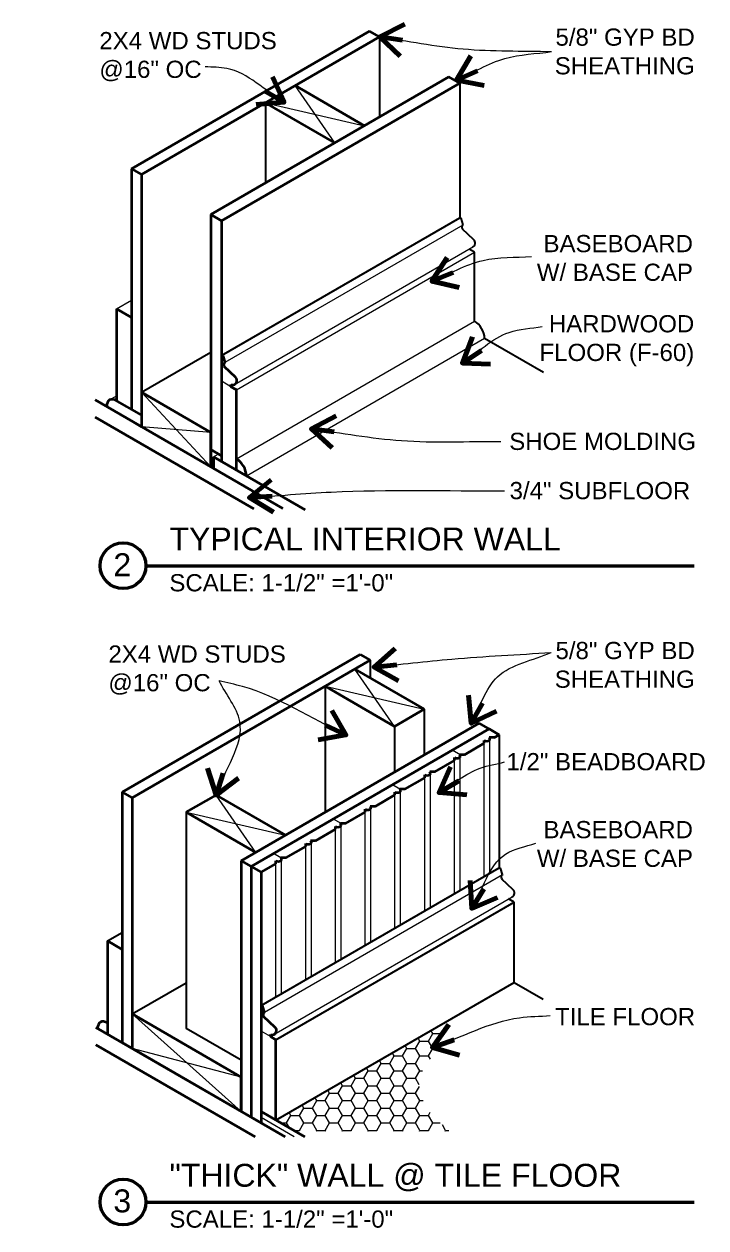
# Model space of a CAD drawing. Header units: inches. Extents: x -54 to 15382, y 469 to 41738.
# Drawn here: x 275.2 to 304.9, y 2725.9 to 2778.4 of the extents above; entities that cross this region are included whole.
import ezdxf

# ---------------------------------------------------------------- set-up
doc = ezdxf.new("R2010")
doc.units = ezdxf.units.IN
doc.header["$MEASUREMENT"] = 0
doc.layers.get('0').update_dxf_attribs({"lineweight": 9})
for name, color, linetype, lineweight in [('1', 7, 'Continuous', 9), ('2', 7, 'Continuous', 18), ('3', 7, 'Continuous', 30), ('4', 7, 'Continuous', 40), ('5', 7, 'Continuous', 50), ('A-TEXTx', 7, 'Continuous', 18), ('TB-11x17', 7, 'Continuous', 50)]:
    doc.layers.add(name, color=color, linetype=linetype, lineweight=lineweight)
doc.styles.get("Standard").update_dxf_attribs({"font": 'arial.ttf'})
doc.dimstyles.get("Standard").update_dxf_attribs({"dimtxt": 3, "dimasz": 2, "dimexe": 0.03125, "dimexo": 0.0625, "dimgap": 0.03125, "dimtad": 0, "dimtoh": 1, "dimdec": 4, "dimlfac": 0.99985, "dimzin": 0, "dimdsep": 46, "dimlunit": 4, "dimtxsty": 'Standard', "dimblk": 'ARCHTICK', "dimblk1": 'ARCHTICK', "dimblk2": 'ARCHTICK', "dimcen": 0.09, "dimclrt": 256, "dimadec": 0, "dimazin": 0, "dimtfac": 1, "dimtdec": 4, "dimtofl": 0, "dimtmove": 0, "dimatfit": 3, "dimfxl": 1, "dimtolj": 1, "dimtzin": 0, "dimarcsym": 0})

# ---------------------------------------------------------------- blocks, each defined once
blk = doc.blocks.new('_ArchTick')
at = {"color": 0, "linetype": 'ByBlock', "lineweight": 0, "const_width": 0.15}
blk.add_lwpolyline([(-0.5, -0.5), (0.5, 0.5)], dxfattribs=at)

msp = doc.modelspace()

# ---------------------------------------------------------------- hatches: boundary and pattern name
at = {"layer": '1', "ltscale": 0.25}
h = msp.add_hatch(dxfattribs=at)
h.set_pattern_fill('HONEY', color=256, scale=3, style=0)
h.set_pattern_definition([(0, (1.0747, 1.49556), (0.5625, 0.324759525), [0.375, -0.75]), (120, (1.0747, 1.49556), (-0.5625, 0.324759527), [0.375, -0.75]), (60, (1.0747, 1.49556), (1e-09, 0.649519052), [-0.75, 0.375])])
edge = h.paths.add_edge_path()
edge.add_spline(control_points=[(293.7593847, 2730.0923294), (293.2261993, 2730.529507), (292.4714595, 2731.2270562), (292.3265756, 2732.9387758), (293.785223, 2733.9073911), (293.2830814, 2734.4653561), (293.1376291, 2734.5885072)], knot_values=[0.2974976162, 0.2974976162, 0.2974976162, 0.2974976162, 2.2616817591, 3.2893119314, 5.1105286618, 5.6397348738, 5.6397348738, 5.6397348738, 5.6397348738], degree=3, periodic=0)
edge.add_line((293.137629, 2734.5885071), (286.1791644, 2730.5710357))
edge.add_line((286.1791644, 2730.5710357), (287.0083076, 2730.0923296))
edge.add_line((287.0083076, 2730.0923296), (293.7593849, 2730.0923296))

# ---------------------------------------------------------------- linework, layer by layer
at = {"layer": '1', "ltscale": 0.1}
for p, q in [((283.9490109, 2763.6219926), (294.3413157, 2769.6219926)), ((278.912978, 2761.9795244), (279.2165848, 2762.1548119)), ((285.6683394, 2735.2807415), (296.0606442, 2741.2807415))]:
    msp.add_line(p, q, dxfattribs=at)
at = {"layer": '1', "ltscale": 0.25}
for p, q in [((284.2075657, 2762.557935), (283.8194661, 2762.7820044)), ((295.2626981, 2741.2004628), (295.2626981, 2747.1305307)), ((293.96366, 2740.4504628), (293.96366, 2746.3805307)), ((292.6646219, 2739.7004628), (292.6646219, 2745.6305307)), ((291.3655838, 2738.9504628), (291.3655838, 2744.8805307)), ((290.0665457, 2738.2004628), (290.0665457, 2744.1305307)), ((288.7675076, 2737.4504628), (288.7675076, 2743.3805307)), ((287.4684695, 2736.7004628), (287.4684695, 2742.6305307)), ((286.1694314, 2735.9504628), (286.1694314, 2741.8805307)), ((285.9268942, 2734.2166839), (285.5191925, 2734.4520706))]:
    msp.add_line(p, q, dxfattribs=at)
at = {"layer": '2', "ltscale": 0.1}
for p, q in [((288.7395405, 2773.1875602), (287.0074897, 2775.6875602)), ((285.7084516, 2774.9375602), (290.0385786, 2773.9375602)), ((284.3575844, 2762.6477917), (294.7863973, 2768.6688697)), ((284.4486356, 2762.4187532), (294.8409405, 2768.4187532)), ((279.2165848, 2765.9506835), (279.8661039, 2766.3256835)), ((284.4486356, 2759.4187532), (294.8409405, 2765.4187532)), ((284.8816483, 2758.6687532), (295.2739532, 2764.6687532)), ((280.2991166, 2762.3144792), (283.3302055, 2759.0644792)), ((283.3302055, 2760.5644792), (280.2991166, 2760.8144792)), ((283.4446028, 2759.4984318), (283.6522329, 2759.6183071)), ((283.3302055, 2759.0644792), (283.4446028, 2759.1305265)), ((291.3457975, 2747.7441071), (289.6137467, 2750.2441071)), ((288.3147086, 2749.4941071), (292.6448356, 2748.4941071)), ((285.2876597, 2742.2464396), (283.5556089, 2744.7464396)), ((282.2565708, 2743.9964396), (286.5866978, 2742.9964396)), ((286.0769129, 2734.3065406), (296.5057258, 2740.3276186)), ((279.8907472, 2735.201655), (284.6538869, 2730.951655)), ((284.6538869, 2732.451655), (279.8907472, 2733.701655)), ((285.5199123, 2730.701655), (286.9706448, 2729.8640742))]:
    msp.add_line(p, q, dxfattribs=at)
at = {"layer": '2', "ltscale": 0.25}
for p, q in [((295.5100631, 2741.343279), (295.5100631, 2747.2555307)), ((294.211025, 2746.5055307), (293.884212, 2746.6942162)), ((294.211025, 2740.593279), (294.211025, 2746.5055307)), ((292.9119869, 2739.843279), (292.9119869, 2745.7555307)), ((291.5820902, 2745.0055307), (291.2552772, 2745.1942162)), ((291.6129488, 2739.093279), (291.6129488, 2745.0055307)), ((290.3139107, 2738.343279), (290.3139107, 2744.2555307)), ((289.0148726, 2743.5055307), (288.6880596, 2743.6942162)), ((289.0148726, 2737.593279), (289.0148726, 2743.5055307)), ((287.7158345, 2736.843279), (287.7158345, 2742.7555307)), ((286.3859377, 2742.0055307), (286.0591248, 2742.1942162)), ((286.4167963, 2736.093279), (286.4167963, 2742.0055307)), ((285.9268942, 2734.2166839), (285.9268942, 2734.2166839))]:
    msp.add_line(p, q, dxfattribs=at)
at = {"layer": '3', "ltscale": 0.1}
for p, q in [((290.6914214, 2777.8144792), (290.6914214, 2774.3144792)), ((294.1914214, 2775.7937532), (294.1914214, 2769.9158668)), ((285.7084516, 2774.9375602), (285.7084516, 2771.4375602)), ((283.8005838, 2763.9167139), (294.1939211, 2769.91731)), ((294.2554215, 2769.900831), (294.1939211, 2769.91731)), ((294.3413157, 2769.6219926), (294.2554215, 2769.900831)), ((294.7958034, 2768.9710724), (294.3157566, 2769.4206972)), ((294.8409405, 2768.4187532), (294.5970617, 2768.5595567)), ((294.8409405, 2765.4187532), (294.8409405, 2768.4187532)), ((295.2739532, 2764.6687532), (297.8406047, 2763.1868963)), ((280.2991166, 2762.3144792), (283.3302055, 2764.0644792)), ((290.2830521, 2750.6305307), (290.2830521, 2749.8576835)), ((288.3147086, 2749.4941071), (288.3147086, 2743.9941071)), ((292.6448356, 2748.4941071), (292.6448356, 2746.4941071)), ((291.3457975, 2747.7441071), (291.3457975, 2745.7441071)), ((295.9122172, 2747.3805307), (295.9122172, 2741.5754628)), ((282.2565708, 2743.9964396), (282.2565708, 2734.5675639)), ((285.5199123, 2735.5754628), (295.9132496, 2741.5760589)), ((295.97475, 2741.5595799), (295.9132496, 2741.5760589)), ((295.97475, 2741.5595799), (295.9132496, 2741.5760589)), ((296.0606442, 2741.2807415), (295.97475, 2741.5595799)), ((296.5151319, 2740.6298213), (296.0350851, 2741.0794461)), ((286.1679641, 2734.0775021), (296.560269, 2740.0775021)), ((296.560269, 2740.0775021), (296.3163902, 2740.2183056)), ((296.560269, 2736.5775021), (296.560269, 2740.0775021)), ((286.1679641, 2730.5775021), (296.560269, 2736.5775021)), ((296.560269, 2736.5775021), (297.8259279, 2735.8467736)), ((284.6538869, 2733.1834727), (282.2565708, 2734.5675639))]:
    msp.add_line(p, q, dxfattribs=at)
at = {"layer": '3', "ltscale": 0.25}
for p, q in [((278.8171003, 2738.3926496), (279.4577345, 2738.76252)), ((279.8907472, 2735.201655), (282.2565708, 2736.5675639))]:
    msp.add_line(p, q, dxfattribs=at)
at = {"layer": '3', "ltscale": 0.1}
for centre, radius, start, end in [((294.4114941, 2769.5108115), 0.1314772, 122.26044046, 230.48151748), ((294.6726924, 2768.8236564), 0.1920619, 293.69934205, 50.1338394), ((296.1308226, 2741.1695604), 0.1314772, 122.26044046, 230.48151748), ((296.3920209, 2740.4824053), 0.1920619, 293.69934205, 50.1338394)]:
    msp.add_arc(centre, radius, start, end, dxfattribs=at)
msp.add_ellipse((294.8409405, 2764.9187532), major_axis=(0.3061862, -0.5303301), ratio=0.5773502692, start_param=0.7853981634, end_param=2.3561944902, dxfattribs=at)
at = {"layer": '4', "ltscale": 0.1}
for p, q in [((279.8661039, 2772.0644792), (290.2584087, 2778.0644792)), ((280.2991166, 2771.8144792), (290.6914214, 2777.8144792)), ((290.6914214, 2777.8144792), (290.2584087, 2778.0644792)), ((283.3302055, 2770.0644792), (293.7225103, 2776.0644792)), ((283.7991166, 2769.7937532), (294.1914214, 2775.7937532)), ((287.0074897, 2775.6875602), (290.0385786, 2773.9375602)), ((294.1914214, 2775.7937532), (293.7225103, 2776.0644792)), ((288.7395405, 2773.1875602), (285.7084516, 2774.9375602)), ((279.8661039, 2772.0644792), (280.2991166, 2771.8144792)), ((279.8661039, 2772.0644792), (279.8661039, 2761.5644792)), ((280.2991166, 2771.8144792), (280.2991166, 2760.8144792)), ((283.3302055, 2770.0644792), (283.3302055, 2759.0644792)), ((283.3302055, 2770.0644792), (283.7991166, 2769.7937532)), ((283.7991166, 2769.7937532), (283.7991166, 2759.291656)), ((279.2165848, 2765.9506835), (279.8661039, 2765.5756835)), ((284.4486356, 2762.4187532), (284.2075657, 2762.557935)), ((283.3302055, 2760.5644792), (280.2991166, 2762.3144792)), ((284.4486356, 2758.9187532), (284.4486356, 2762.4187532)), ((278.2782046, 2761.9812532), (286.4736982, 2757.2495828)), ((286.4736982, 2757.2495828), (278.2782046, 2761.9812532)), ((279.1280097, 2761.990618), (280.2991166, 2761.3144792)), ((278.2782046, 2761.2312532), (285.2064079, 2757.2312532)), ((279.8661039, 2761.0644792), (280.2991166, 2760.8144792)), ((283.3302055, 2759.0644792), (283.3302055, 2760.5644792)), ((283.3302055, 2759.8144792), (283.7991166, 2759.5437532)), ((283.4446028, 2759.4984318), (287.4482998, 2757.1868963)), ((283.4446028, 2759.4984318), (283.4446028, 2758.9872274)), ((279.4577345, 2744.8805307), (289.8500394, 2750.8805307)), ((279.8907472, 2744.6305307), (290.2830521, 2750.6305307)), ((289.8500394, 2750.8805307), (290.2830521, 2750.6305307)), ((289.6137467, 2750.2441071), (292.6448356, 2748.4941071)), ((291.3457975, 2747.7441071), (288.3147086, 2749.4941071)), ((291.3457975, 2747.7441071), (292.6448356, 2748.4941071)), ((284.6538869, 2741.8805307), (295.0461918, 2747.8805307)), ((295.5151029, 2747.6098047), (295.0461918, 2747.8805307)), ((285.0868996, 2741.6305307), (295.4792045, 2747.6305307)), ((295.9122172, 2747.3805307), (295.4792045, 2747.6305307)), ((279.4577345, 2744.8805307), (279.8907472, 2744.6305307)), ((279.4577345, 2744.8805307), (279.4577345, 2733.951655)), ((282.2565708, 2743.9964396), (283.5556089, 2744.7464396)), ((283.5556089, 2744.7464396), (286.5866978, 2742.9964396)), ((279.8907472, 2744.6305307), (279.8907472, 2733.701655)), ((285.2876597, 2742.2464396), (282.2565708, 2743.9964396)), ((284.6538869, 2741.8805307), (284.6538869, 2730.951655)), ((284.6538869, 2741.8805307), (285.0868996, 2741.6305307)), ((285.0868996, 2741.6305307), (285.0868996, 2730.701655)), ((285.0868996, 2741.6305307), (285.5199123, 2741.3805307)), ((285.5199123, 2741.3805307), (285.5199123, 2730.451655)), ((279.4666194, 2738.0176496), (278.8171003, 2738.3926496)), ((278.8171003, 2738.3926496), (278.8171003, 2734.3215253)), ((284.6538869, 2732.451655), (279.8907472, 2735.201655)), ((278.3159482, 2734.6108656), (286.5675976, 2729.8467736)), ((286.1679641, 2734.0775021), (285.9268942, 2734.2166839)), ((278.3159482, 2733.8608656), (285.2685595, 2729.8467736)), ((279.4577345, 2733.951655), (279.8907472, 2733.701655)), ((286.5675976, 2729.8467736), (279.6018861, 2733.8684291)), ((286.1679641, 2730.5775021), (286.1679641, 2734.0775021)), ((284.6538869, 2730.951655), (284.6538869, 2732.451655)), ((285.5199123, 2730.951655), (287.433623, 2729.8467736))]:
    msp.add_line(p, q, dxfattribs=at)
at = {"layer": '4', "ltscale": 0.25}
for p, q in [((279.2165848, 2765.9506835), (279.2165848, 2761.9506835)), ((283.8631166, 2763.900831), (283.8016163, 2763.91731)), ((283.9490109, 2763.6219926), (283.8631166, 2763.900831)), ((284.4034985, 2762.9710724), (283.9234518, 2763.4206972)), ((284.2075657, 2762.651483), (284.2306783, 2762.6381389)), ((284.2075657, 2762.557935), (284.2075657, 2762.651483)), ((295.6957108, 2747.2555307), (295.9122172, 2747.3805307)), ((294.3966727, 2746.5055307), (295.2626981, 2747.0055307)), ((295.2626981, 2747.0055307), (295.2626981, 2747.1305307)), ((295.6957108, 2747.2555307), (295.4792045, 2747.2555307)), ((293.96366, 2746.2555307), (293.96366, 2746.3805307)), ((294.3966727, 2746.5055307), (294.1801664, 2746.5055307)), ((293.0976346, 2745.7555307), (292.8811283, 2745.7555307)), ((293.0976346, 2745.7555307), (293.96366, 2746.2555307)), ((291.7985965, 2745.0055307), (292.6646219, 2745.5055307)), ((292.6646219, 2745.5055307), (292.6646219, 2745.6305307)), ((290.4995584, 2744.2555307), (291.3655838, 2744.7555307)), ((291.3655838, 2744.7555307), (291.3655838, 2744.8805307)), ((291.7985965, 2745.0055307), (291.5820902, 2745.0055307)), ((290.4995584, 2744.2555307), (290.2830521, 2744.2555307)), ((289.2005203, 2743.5055307), (290.0665457, 2744.0055307)), ((290.0665457, 2744.0055307), (290.0665457, 2744.1305307)), ((287.9014822, 2742.7555307), (288.7675076, 2743.2555307)), ((288.7675076, 2743.2555307), (288.7675076, 2743.3805307)), ((289.2005203, 2743.5055307), (288.984014, 2743.5055307)), ((287.4684695, 2742.5055307), (287.4684695, 2742.6305307)), ((287.9014822, 2742.7555307), (287.6849759, 2742.7555307)), ((286.6024441, 2742.0055307), (287.4684695, 2742.5055307)), ((285.5199123, 2741.3805307), (286.1694314, 2741.7555307)), ((286.1694314, 2741.7555307), (286.1694314, 2741.8805307)), ((286.6024441, 2742.0055307), (286.3859377, 2742.0055307)), ((285.5824451, 2735.5595799), (285.5209448, 2735.5760589)), ((285.5824451, 2735.5595799), (285.5209448, 2735.5760589)), ((285.6683394, 2735.2807415), (285.5824451, 2735.5595799)), ((286.122827, 2734.6298213), (285.6427803, 2735.0794461)), ((285.9268942, 2734.3102319), (285.9500068, 2734.2968878)), ((285.9268942, 2734.2166839), (285.9268942, 2734.3102319))]:
    msp.add_line(p, q, dxfattribs=at)
for centre, radius, start, end in [((284.0191893, 2763.5108115), 0.1314772, 122.26044046, 230.48151748), ((284.2803875, 2762.8236564), 0.1920619, 255, 50.1338394), ((295.3709513, 2747.3377687), 0.2338083, 242.41916279, 297.58083721), ((295.4313411, 2747.1930307), 0.078722, 307.44542505, 52.55457495), ((294.0719132, 2746.5877687), 0.2338083, 242.41916279, 297.58083721), ((294.132303, 2746.4430307), 0.078722, 307.44542505, 52.55457495), ((292.8332649, 2745.6930307), 0.078722, 307.44542505, 52.55457495), ((292.7728751, 2745.8377687), 0.2338083, 242.41916279, 297.58083721), ((291.473837, 2745.0877687), 0.2338083, 242.41916279, 297.58083721), ((291.5342267, 2744.9430307), 0.078722, 307.44542505, 52.55457495), ((290.2351886, 2744.1930307), 0.078722, 307.44542505, 52.55457495), ((290.1747989, 2744.3377687), 0.2338083, 242.41916279, 297.58083721), ((288.8757608, 2743.5877687), 0.2338083, 242.41916279, 297.58083721), ((288.9361505, 2743.4430307), 0.078722, 307.44542505, 52.55457495), ((287.5767227, 2742.8377687), 0.2338083, 242.41916279, 297.58083721), ((287.6371124, 2742.6930307), 0.078722, 307.44542505, 52.55457495), ((286.2776846, 2742.0877687), 0.2338083, 242.41916279, 297.58083721), ((286.3380743, 2741.9430307), 0.078722, 307.44542505, 52.55457495), ((285.7385178, 2735.1695604), 0.1314772, 122.26044046, 230.48151748), ((285.9997161, 2734.4824053), 0.1920619, 255, 50.1338394)]:
    msp.add_arc(centre, radius, start, end, dxfattribs=at)
at = {"layer": '4', "ltscale": 0.1}
for centre, start_param, end_param in [((279.2191642, 2761.4491943), 2.3561944902, 3.926990817), ((284.4486356, 2758.9187532), 0.7853981634, 2.3561944902), ((278.8171003, 2734.3120192), 2.3561944902, 3.9079774046)]:
    msp.add_ellipse(centre, major_axis=(0.3061862, -0.5303301), ratio=0.5773502692, start_param=start_param, end_param=end_param, dxfattribs=at)
at = {"layer": '5', "ltscale": 0.1}
for p, q in [((280.5000785, 2754.7508975), (304.4246903, 2754.7508975)), ((280.5000785, 2727.0008975), (304.4246903, 2727.0008975))]:
    msp.add_line(p, q, dxfattribs=at)
for centre in [(279.5000785, 2754.7508975), (279.5000785, 2727.0008975)]:
    msp.add_circle(centre, 1, dxfattribs=at)

# ---------------------------------------------------------------- texts
at = {"ltscale": 0.1, "char_height": 1}
for s, insert, width, attachment_point in [('{TYPICAL INTERIOR WALL }', (281.525053, 2756.416923), 78.053664802, 1), ('{2}', (279.4656397, 2754.7938586), 2.787644522, 5), ('{"THICK" WALL @ TILE FLOOR}', (281.525053, 2728.666923), 78.053664802, 1), ('{3}', (279.4656397, 2727.0438586), 2.787644522, 5)]:
    msp.add_mtext(s, dxfattribs=dict(at, insert=insert, width=width, attachment_point=attachment_point))
at = {"layer": 'A-TEXTx', "ltscale": 0.25, "char_height": 0.75}
for s, insert, attachment_point in [('{2X4 WD STUDS\\P@16" OC }', (278.4646089, 2775.8740653), 7), ('{5/8" GYP BD\\PSHEATHING}', (304.4484782, 2777.1725466), 6), ('{BASEBOARD\\PW/ BASE CAP}', (304.3680769, 2768.1687722), 6), ('{HARDWOOD\\PFLOOR (F-60) }', (304.4250038, 2764.5659701), 6), ('{SHOE MOLDING }', (304.5013815, 2760.1685258), 6), ('{3/4" SUBFLOOR }', (304.2504109, 2758.0222805), 6), ('{2X4 WD STUDS\\P@16" OC }', (278.8584122, 2749.1240653), 7), ('{5/8" GYP BD\\PSHEATHING}', (304.4484782, 2750.4225466), 6), ('{1/2" BEADBOARD}', (304.9276404, 2746.2005889), 6), ('{BASEBOARD\\PW/ BASE CAP}', (304.3680769, 2742.6116354), 6), ('{TILE FLOOR }', (304.4629915, 2735.0821785), 6)]:
    msp.add_mtext(s, dxfattribs=dict(at, insert=insert, attachment_point=attachment_point))
at = {"layer": 'TB-11x17', "ltscale": 0.5, "char_height": 0.75, "width": 12.179363326, "attachment_point": 1}
for insert in [(281.5198107, 2754.3825936), (281.5198107, 2726.6325936)]:
    msp.add_mtext('{SCALE: 1-1/2" =1\'-0"}', dxfattribs=dict(at, insert=insert))

# ---------------------------------------------------------------- leaders
at = {"layer": 'A-TEXTx', "path_type": 1, "annotation_type": 0, "has_hookline": 1}
for points, hookline_direction, text_width in [([(290.6989932, 2777.8144792), (294.33378, 2777.2908923), (298.1964318, 2777.1725466)], 0, 6), ([(286.5287593, 2774.9597437), (284.0258906, 2776.4353066), (283.0864986, 2776.5136613)], 1, 7.6575716), ([(294.3057753, 2763.5906459), (296.3476995, 2764.9283084), (297.7926796, 2765.1803297)], 0, 6.6287517), ([(287.7166727, 2760.7160836), (291.6427932, 2760.2072295), (295.9799846, 2760.1685258)], 0, 8.0376876), ([(285.0128504, 2757.7195895), (288.5864258, 2757.9654638), (296.1417894, 2758.0222805)], 0, 7.8310027), ([(290.4504303, 2750.3294266), (293.8513438, 2750.6781137), (298.1808704, 2750.9689222)], 0, 6), ([(289.2221293, 2747.3731638), (284.7133427, 2749.4789555), (283.6859103, 2749.7297712)], 1, 7.6575716), ([(283.5556089, 2744.7464396), (284.5917987, 2747.9600334), (283.6859103, 2749.7297712)], 1, 7.6575716), ([(293.2871545, 2744.8595596), (295.0801128, 2745.9230049), (296.1512106, 2746.194331)], 0, 8.5339359), ([(294.7146121, 2739.8064142), (296.1858677, 2742.1714231), (297.5058726, 2742.6539254)], 0, 6.7586971), ([(292.9997421, 2733.746725), (296.7924069, 2735.0377972), (298.1405519, 2735.1311939)], 0, 6.0803206)]:
    msp.add_leader(points, dimstyle='Standard', override={"dimasz": 1, "dimgap": 0.25, "dimldrblk": 'Open90', "dimlwd": 65535}, dxfattribs=dict(at, hookline_direction=hookline_direction, text_width=text_width))
at = {"layer": 'A-TEXTx', "path_type": 1}
for points in [[(294.0547209, 2775.9304538), (296.1654285, 2776.872643), (298.1964318, 2777.1725466)], [(292.9784078, 2767.1550474), (295.2064409, 2768.0658053), (297.3191403, 2768.2398477)], [(294.6913887, 2747.8805307), (295.8448968, 2749.9120981), (298.1808704, 2750.9689222)]]:
    msp.add_leader(points, dimstyle='Standard', override={"dimasz": 1, "dimgap": 0.25, "dimldrblk": 'Open90', "dimlwd": 65535}, dxfattribs=at)

doc.saveas('drawing.dxf')
